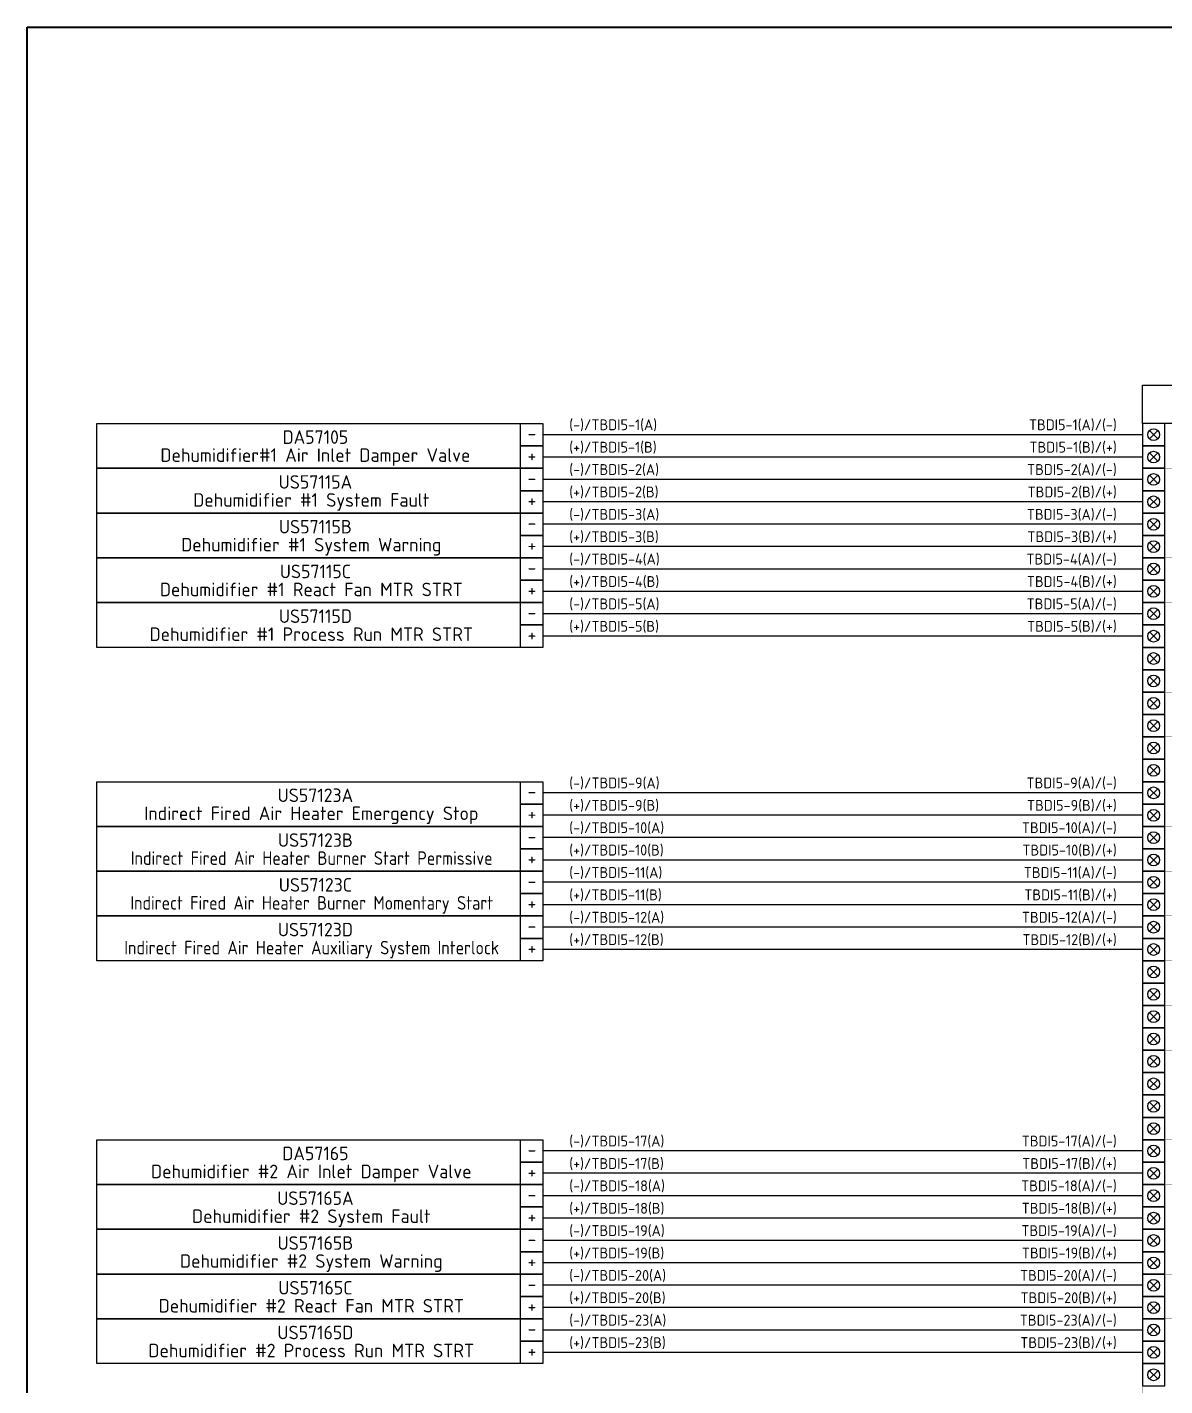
# Model space of a CAD drawing. Header units: inches. Extents: x 579627 to 667544, y 458630 to 507164.
# Drawn here: x 641478 to 642742, y 494735 to 496244 of the extents above; entities that cross this region are included whole.
import ezdxf
from ezdxf.enums import TextEntityAlignment as Align

# ---------------------------------------------------------------- set-up
doc = ezdxf.new("R2010")
doc.units = ezdxf.units.IN
doc.header["$MEASUREMENT"] = 0
doc.layers.add('HELPPOINT', color=7, linetype='Continuous')
doc.layers.add('power', color=7, linetype='Continuous')
doc.styles.add('HTX11', font='O8111901')
doc.styles.add('ISO3098B', font='ISO3098B.shx')

# ---------------------------------------------------------------- blocks, each defined once
blk = doc.blocks.new('TPA')
at = {"layer": 'HELPPOINT', "color": 4, "lineweight": 35}
for p, q in [((562706.8, 501946.4), (562706.8, 505019.3)), ((562706.8, 505019.3), (567131, 505019.3)), ((562706.8, 501946.4), (562706.8, 505019.3)), ((562706.8, 505019.3), (567131, 505019.3))]:
    blk.add_line(p, q, dxfattribs=at)
at = {"style": 'HTX11'}
for tag, p in [('A', (566704.3, 502037.1)), ('B', (567038.2, 501963.3))]:
    blk.add_attdef(tag, text='', height=16.8, dxfattribs=at).set_placement(p, align=Align.MIDDLE_CENTER)

msp = doc.modelspace()

# ---------------------------------------------------------------- linework, layer by layer
at = {"color": 4}
for p, q in [((642717, 495791.5), (642051, 495791.5)), ((642717, 495741.8), (642051, 495741.8)), ((642717, 495692), (642051, 495692)), ((642717, 495642.3), (642051, 495642.3)), ((642717, 495592.6), (642051, 495592.6)), ((642717, 495393.7), (642051, 495393.7)), ((642717, 495344), (642051, 495344)), ((642717, 495294.3), (642051, 495294.3)), ((642717, 495244.5), (642051, 495244.5)), ((642717, 494995.9), (642051, 494995.9)), ((642717, 494946.2), (642051, 494946.2)), ((642717, 494896.5), (642051, 494896.5)), ((642717, 494846.7), (642051, 494846.7)), ((642717, 494797), (642051, 494797))]:
    msp.add_line(p, q, dxfattribs=at)
at = {"color": 1}
for p, q in [((642734.1, 495796.1), (642724.8, 495786.9)), ((642724.8, 495796.1), (642734.1, 495786.9)), ((642734.1, 495746.4), (642724.8, 495737.1)), ((642724.8, 495746.4), (642734.1, 495737.1)), ((642734.1, 495696.7), (642724.8, 495687.4)), ((642724.8, 495696.7), (642734.1, 495687.4)), ((642734.1, 495646.9), (642724.8, 495637.7)), ((642724.8, 495646.9), (642734.1, 495637.7)), ((642734.1, 495597.2), (642724.8, 495588)), ((642724.8, 495597.2), (642734.1, 495588)), ((642734.1, 495547.5), (642724.8, 495538.2)), ((642724.8, 495547.5), (642734.1, 495538.2)), ((642734.1, 495497.8), (642724.8, 495488.5)), ((642724.8, 495497.8), (642734.1, 495488.5)), ((642734.1, 495448), (642724.8, 495438.8)), ((642724.8, 495448), (642734.1, 495438.8)), ((642734.1, 495398.3), (642724.8, 495389.1)), ((642724.8, 495398.3), (642734.1, 495389.1)), ((642734.1, 495348.6), (642724.8, 495339.4)), ((642724.8, 495348.6), (642734.1, 495339.4)), ((642734.1, 495298.9), (642724.8, 495289.6)), ((642724.8, 495298.9), (642734.1, 495289.6)), ((642734.1, 495249.2), (642724.8, 495239.9)), ((642724.8, 495249.2), (642734.1, 495239.9)), ((642734.1, 495199.4), (642724.8, 495190.2)), ((642724.8, 495199.4), (642734.1, 495190.2)), ((642734.1, 495149.7), (642724.8, 495140.5)), ((642724.8, 495149.7), (642734.1, 495140.5)), ((642734.1, 495100), (642724.8, 495090.7)), ((642724.8, 495100), (642734.1, 495090.7)), ((642734.1, 495050.3), (642724.8, 495041)), ((642724.8, 495050.3), (642734.1, 495041)), ((642734.1, 495000.5), (642724.8, 494991.3)), ((642724.8, 495000.5), (642734.1, 494991.3)), ((642734.1, 494950.8), (642724.8, 494941.6)), ((642724.8, 494950.8), (642734.1, 494941.6)), ((642734.1, 494901.1), (642724.8, 494891.8)), ((642724.8, 494901.1), (642734.1, 494891.8)), ((642734.1, 494851.4), (642724.8, 494842.1)), ((642724.8, 494851.4), (642734.1, 494842.1)), ((642734.1, 494801.6), (642724.8, 494792.4)), ((642724.8, 494801.6), (642734.1, 494792.4)), ((642734.1, 494751.9), (642724.8, 494742.7)), ((642724.8, 494751.9), (642734.1, 494742.7))]:
    msp.add_line(p, q, dxfattribs=at)
at = {"color": 0}
for p, q in [((642717, 495766.6), (642051, 495766.6)), ((642734.1, 495771.3), (642724.8, 495762)), ((642724.8, 495771.3), (642734.1, 495762)), ((642717, 495716.9), (642051, 495716.9)), ((642734.1, 495721.5), (642724.8, 495712.3)), ((642724.8, 495721.5), (642734.1, 495712.3)), ((642734.1, 495671.8), (642724.8, 495662.6)), ((642724.8, 495671.8), (642734.1, 495662.6)), ((642717, 495667.2), (642051, 495667.2)), ((642717, 495617.5), (642051, 495617.5)), ((642734.1, 495622.1), (642724.8, 495612.8)), ((642724.8, 495622.1), (642734.1, 495612.8)), ((642717, 495567.7), (642051, 495567.7)), ((642734.1, 495572.4), (642724.8, 495563.1)), ((642724.8, 495572.4), (642734.1, 495563.1)), ((642734.1, 495522.6), (642724.8, 495513.4)), ((642724.8, 495522.6), (642734.1, 495513.4)), ((642734.1, 495472.9), (642724.8, 495463.7)), ((642724.8, 495472.9), (642734.1, 495463.7)), ((642734.1, 495423.2), (642724.8, 495413.9)), ((642724.8, 495423.2), (642734.1, 495413.9)), ((642717, 495368.8), (642051, 495368.8)), ((642734.1, 495373.5), (642724.8, 495364.2)), ((642724.8, 495373.5), (642734.1, 495364.2)), ((642734.1, 495323.7), (642724.8, 495314.5)), ((642724.8, 495323.7), (642734.1, 495314.5)), ((642717, 495319.1), (642051, 495319.1)), ((642717, 495269.4), (642051, 495269.4)), ((642734.1, 495274), (642724.8, 495264.8)), ((642724.8, 495274), (642734.1, 495264.8)), ((642717, 495219.7), (642051, 495219.7)), ((642734.1, 495224.3), (642724.8, 495215)), ((642724.8, 495224.3), (642734.1, 495215)), ((642734.1, 495174.6), (642724.8, 495165.3)), ((642724.8, 495174.6), (642734.1, 495165.3)), ((642734.1, 495124.8), (642724.8, 495115.6)), ((642724.8, 495124.8), (642734.1, 495115.6)), ((642734.1, 495075.1), (642724.8, 495065.9)), ((642724.8, 495075.1), (642734.1, 495065.9)), ((642734.1, 495025.4), (642724.8, 495016.1)), ((642724.8, 495025.4), (642734.1, 495016.1)), ((642717, 494971.1), (642051, 494971.1)), ((642734.1, 494975.7), (642724.8, 494966.4)), ((642724.8, 494975.7), (642734.1, 494966.4)), ((642717, 494921.3), (642051, 494921.3)), ((642734.1, 494926), (642724.8, 494916.7)), ((642724.8, 494926), (642734.1, 494916.7)), ((642717, 494871.6), (642051, 494871.6)), ((642734.1, 494876.2), (642724.8, 494867)), ((642724.8, 494876.2), (642734.1, 494867)), ((642734.1, 494826.5), (642724.8, 494817.3)), ((642724.8, 494826.5), (642734.1, 494817.3)), ((642717, 494821.9), (642051, 494821.9)), ((642717, 494772.2), (642051, 494772.2)), ((642734.1, 494776.8), (642724.8, 494767.5)), ((642724.8, 494776.8), (642734.1, 494767.5))]:
    msp.add_line(p, q, dxfattribs=at)
at = {"color": 4}
msp.add_lwpolyline([(642717, 495846.4), (642898.3, 495846.4), (642898.3, 495803.9), (642717, 495803.9)], close=True, dxfattribs=at)
at = {"color": 2}
for points in [[(641555.7, 495803.9), (642051, 495803.9), (642051, 495754.2), (641555.7, 495754.2)], [(641555.7, 495754.2), (642051, 495754.2), (642051, 495704.5), (641555.7, 495704.5)], [(641555.7, 495704.5), (642051, 495704.5), (642051, 495654.7), (641555.7, 495654.7)], [(641555.7, 495654.7), (642051, 495654.7), (642051, 495605), (641555.7, 495605)], [(641555.7, 495605), (642051, 495605), (642051, 495555.3), (641555.7, 495555.3)], [(641555.7, 495406.1), (642051, 495406.1), (642051, 495356.4), (641555.7, 495356.4)], [(641555.7, 495356.4), (642051, 495356.4), (642051, 495306.7), (641555.7, 495306.7)], [(641555.7, 495306.7), (642051, 495306.7), (642051, 495257), (641555.7, 495257)], [(641555.7, 495257), (642051, 495257), (642051, 495207.2), (641555.7, 495207.2)], [(641555.7, 495008.3), (642051, 495008.3), (642051, 494958.6), (641555.7, 494958.6)], [(641555.7, 494958.6), (642051, 494958.6), (642051, 494908.9), (641555.7, 494908.9)], [(641555.7, 494908.9), (642051, 494908.9), (642051, 494859.2), (641555.7, 494859.2)], [(641555.7, 494859.2), (642051, 494859.2), (642051, 494809.4), (641555.7, 494809.4)], [(641555.7, 494809.4), (642051, 494809.4), (642051, 494759.7), (641555.7, 494759.7)]]:
    msp.add_lwpolyline(points, close=True, dxfattribs=at)
at = {"color": 0}
for points in [[(642026.1, 495803.9), (642051, 495803.9), (642051, 495779.1), (642026.1, 495779.1)], [(642026.1, 495779.1), (642051, 495779.1), (642051, 495754.2), (642026.1, 495754.2)], [(642741.9, 495779.1), (642717, 495779.1), (642717, 495754.2), (642741.9, 495754.2)], [(642026.1, 495754.2), (642051, 495754.2), (642051, 495729.3), (642026.1, 495729.3)], [(642026.1, 495729.3), (642051, 495729.3), (642051, 495704.5), (642026.1, 495704.5)], [(642741.9, 495729.3), (642717, 495729.3), (642717, 495704.5), (642741.9, 495704.5)], [(642026.1, 495704.5), (642051, 495704.5), (642051, 495679.6), (642026.1, 495679.6)], [(642026.1, 495679.6), (642051, 495679.6), (642051, 495654.7), (642026.1, 495654.7)], [(642741.9, 495679.6), (642717, 495679.6), (642717, 495654.7), (642741.9, 495654.7)], [(642026.1, 495654.7), (642051, 495654.7), (642051, 495629.9), (642026.1, 495629.9)], [(642026.1, 495629.9), (642051, 495629.9), (642051, 495605), (642026.1, 495605)], [(642741.9, 495629.9), (642717, 495629.9), (642717, 495605), (642741.9, 495605)], [(642026.1, 495605), (642051, 495605), (642051, 495580.2), (642026.1, 495580.2)], [(642026.1, 495580.2), (642051, 495580.2), (642051, 495555.3), (642026.1, 495555.3)], [(642741.9, 495580.2), (642717, 495580.2), (642717, 495555.3), (642741.9, 495555.3)], [(642741.9, 495530.4), (642717, 495530.4), (642717, 495505.6), (642741.9, 495505.6)], [(642741.9, 495480.7), (642717, 495480.7), (642717, 495455.9), (642741.9, 495455.9)], [(642741.9, 495431), (642717, 495431), (642717, 495406.1), (642741.9, 495406.1)], [(642026.1, 495406.1), (642051, 495406.1), (642051, 495381.3), (642026.1, 495381.3)], [(642026.1, 495381.3), (642051, 495381.3), (642051, 495356.4), (642026.1, 495356.4)], [(642741.9, 495381.3), (642717, 495381.3), (642717, 495356.4), (642741.9, 495356.4)], [(642026.1, 495356.4), (642051, 495356.4), (642051, 495331.5), (642026.1, 495331.5)], [(642026.1, 495331.5), (642051, 495331.5), (642051, 495306.7), (642026.1, 495306.7)], [(642741.9, 495331.5), (642717, 495331.5), (642717, 495306.7), (642741.9, 495306.7)], [(642026.1, 495306.7), (642051, 495306.7), (642051, 495281.8), (642026.1, 495281.8)], [(642026.1, 495281.8), (642051, 495281.8), (642051, 495257), (642026.1, 495257)], [(642741.9, 495281.8), (642717, 495281.8), (642717, 495257), (642741.9, 495257)], [(642026.1, 495257), (642051, 495257), (642051, 495232.1), (642026.1, 495232.1)], [(642026.1, 495232.1), (642051, 495232.1), (642051, 495207.2), (642026.1, 495207.2)], [(642741.9, 495232.1), (642717, 495232.1), (642717, 495207.2), (642741.9, 495207.2)], [(642741.9, 495182.4), (642717, 495182.4), (642717, 495157.5), (642741.9, 495157.5)], [(642741.9, 495132.7), (642717, 495132.7), (642717, 495107.8), (642741.9, 495107.8)], [(642741.9, 495082.9), (642717, 495082.9), (642717, 495058.1), (642741.9, 495058.1)], [(642741.9, 495033.2), (642717, 495033.2), (642717, 495008.3), (642741.9, 495008.3)], [(642026.1, 495008.3), (642051, 495008.3), (642051, 494983.5), (642026.1, 494983.5)], [(642026.1, 494983.5), (642051, 494983.5), (642051, 494958.6), (642026.1, 494958.6)], [(642741.9, 494983.5), (642717, 494983.5), (642717, 494958.6), (642741.9, 494958.6)], [(642026.1, 494958.6), (642051, 494958.6), (642051, 494933.8), (642026.1, 494933.8)], [(642026.1, 494933.8), (642051, 494933.8), (642051, 494908.9), (642026.1, 494908.9)], [(642741.9, 494933.8), (642717, 494933.8), (642717, 494908.9), (642741.9, 494908.9)], [(642026.1, 494908.9), (642051, 494908.9), (642051, 494884), (642026.1, 494884)], [(642026.1, 494884), (642051, 494884), (642051, 494859.2), (642026.1, 494859.2)], [(642741.9, 494884), (642717, 494884), (642717, 494859.2), (642741.9, 494859.2)], [(642026.1, 494859.2), (642051, 494859.2), (642051, 494834.3), (642026.1, 494834.3)], [(642026.1, 494834.3), (642051, 494834.3), (642051, 494809.4), (642026.1, 494809.4)], [(642741.9, 494834.3), (642717, 494834.3), (642717, 494809.4), (642741.9, 494809.4)], [(642026.1, 494809.4), (642051, 494809.4), (642051, 494784.6), (642026.1, 494784.6)], [(642026.1, 494784.6), (642051, 494784.6), (642051, 494759.7), (642026.1, 494759.7)], [(642741.9, 494784.6), (642717, 494784.6), (642717, 494759.7), (642741.9, 494759.7)]]:
    msp.add_lwpolyline(points, close=True, dxfattribs=at)
at = {"color": 0, "const_width": 0.3}
for points in [[(642717, 495803.9), (642898.3, 495803.9), (642898.3, 495754.2), (642717, 495754.2), (642717, 495803.9)], [(642717, 495754.2), (642898.3, 495754.2), (642898.3, 495704.5), (642717, 495704.5), (642717, 495754.2)], [(642717, 495704.5), (642898.3, 495704.5), (642898.3, 495654.7), (642717, 495654.7), (642717, 495704.5)], [(642717, 495654.7), (642898.3, 495654.7), (642898.3, 495605), (642717, 495605), (642717, 495654.7)], [(642717, 495605), (642898.3, 495605), (642898.3, 495555.3), (642717, 495555.3), (642717, 495605)], [(642717, 495555.3), (642898.3, 495555.3), (642898.3, 495505.6), (642717, 495505.6), (642717, 495555.3)], [(642717, 495505.6), (642898.3, 495505.6), (642898.3, 495455.9), (642717, 495455.9), (642717, 495505.6)], [(642717, 495455.9), (642898.3, 495455.9), (642898.3, 495406.1), (642717, 495406.1), (642717, 495455.9)], [(642717, 495406.1), (642898.3, 495406.1), (642898.3, 495356.4), (642717, 495356.4), (642717, 495406.1)], [(642717, 495356.4), (642898.3, 495356.4), (642898.3, 495306.7), (642717, 495306.7), (642717, 495356.4)], [(642717, 495306.7), (642898.3, 495306.7), (642898.3, 495257), (642717, 495257), (642717, 495306.7)], [(642717, 495257), (642898.3, 495257), (642898.3, 495207.2), (642717, 495207.2), (642717, 495257)], [(642717, 495207.2), (642898.3, 495207.2), (642898.3, 495157.5), (642717, 495157.5), (642717, 495207.2)], [(642717, 495157.5), (642898.3, 495157.5), (642898.3, 495107.8), (642717, 495107.8), (642717, 495157.5)], [(642717, 495107.8), (642898.3, 495107.8), (642898.3, 495058.1), (642717, 495058.1), (642717, 495107.8)], [(642717, 495058.1), (642898.3, 495058.1), (642898.3, 495008.3), (642717, 495008.3), (642717, 495058.1)], [(642717, 495008.3), (642898.3, 495008.3), (642898.3, 494958.6), (642717, 494958.6), (642717, 495008.3)], [(642717, 494958.6), (642898.3, 494958.6), (642898.3, 494908.9), (642717, 494908.9), (642717, 494958.6)], [(642717, 494908.9), (642898.3, 494908.9), (642898.3, 494859.2), (642717, 494859.2), (642717, 494908.9)], [(642717, 494859.2), (642898.3, 494859.2), (642898.3, 494809.4), (642717, 494809.4), (642717, 494859.2)], [(642717, 494809.4), (642898.3, 494809.4), (642898.3, 494759.7), (642717, 494759.7), (642717, 494809.4)], [(642717, 494759.7), (642898.3, 494759.7), (642898.3, 494710), (642717, 494710), (642717, 494759.7)]]:
    msp.add_lwpolyline(points, dxfattribs=at)
at = {"color": 1}
for points in [[(642741.9, 495803.9), (642717, 495803.9), (642717, 495779.1), (642741.9, 495779.1)], [(642741.9, 495754.2), (642717, 495754.2), (642717, 495729.3), (642741.9, 495729.3)], [(642741.9, 495704.5), (642717, 495704.5), (642717, 495679.6), (642741.9, 495679.6)], [(642741.9, 495654.7), (642717, 495654.7), (642717, 495629.9), (642741.9, 495629.9)], [(642741.9, 495605), (642717, 495605), (642717, 495580.2), (642741.9, 495580.2)], [(642741.9, 495555.3), (642717, 495555.3), (642717, 495530.4), (642741.9, 495530.4)], [(642741.9, 495505.6), (642717, 495505.6), (642717, 495480.7), (642741.9, 495480.7)], [(642741.9, 495455.9), (642717, 495455.9), (642717, 495431), (642741.9, 495431)], [(642741.9, 495406.1), (642717, 495406.1), (642717, 495381.3), (642741.9, 495381.3)], [(642741.9, 495356.4), (642717, 495356.4), (642717, 495331.5), (642741.9, 495331.5)], [(642741.9, 495306.7), (642717, 495306.7), (642717, 495281.8), (642741.9, 495281.8)], [(642741.9, 495257), (642717, 495257), (642717, 495232.1), (642741.9, 495232.1)], [(642741.9, 495207.2), (642717, 495207.2), (642717, 495182.4), (642741.9, 495182.4)], [(642741.9, 495157.5), (642717, 495157.5), (642717, 495132.7), (642741.9, 495132.7)], [(642741.9, 495107.8), (642717, 495107.8), (642717, 495082.9), (642741.9, 495082.9)], [(642741.9, 495058.1), (642717, 495058.1), (642717, 495033.2), (642741.9, 495033.2)], [(642741.9, 495008.3), (642717, 495008.3), (642717, 494983.5), (642741.9, 494983.5)], [(642741.9, 494958.6), (642717, 494958.6), (642717, 494933.8), (642741.9, 494933.8)], [(642741.9, 494908.9), (642717, 494908.9), (642717, 494884), (642741.9, 494884)], [(642741.9, 494859.2), (642717, 494859.2), (642717, 494834.3), (642741.9, 494834.3)], [(642741.9, 494809.4), (642717, 494809.4), (642717, 494784.6), (642741.9, 494784.6)], [(642741.9, 494759.7), (642717, 494759.7), (642717, 494734.9), (642741.9, 494734.9)]]:
    msp.add_lwpolyline(points, close=True, dxfattribs=at)
for centre in [(642729.4, 495791.5), (642729.4, 495741.8), (642729.4, 495692), (642729.4, 495642.3), (642729.4, 495592.6), (642729.4, 495542.9), (642729.4, 495493.1), (642729.4, 495443.4), (642729.4, 495393.7), (642729.4, 495344), (642729.4, 495294.3), (642729.4, 495244.5), (642729.4, 495194.8), (642729.4, 495145.1), (642729.4, 495095.4), (642729.4, 495045.6), (642729.4, 494995.9), (642729.4, 494946.2), (642729.4, 494896.5), (642729.4, 494846.7), (642729.4, 494797), (642729.4, 494747.3)]:
    msp.add_circle(centre, 6.54, dxfattribs=at)
at = {"color": 0}
for centre in [(642729.4, 495766.6), (642729.4, 495716.9), (642729.4, 495667.2), (642729.4, 495617.5), (642729.4, 495567.7), (642729.4, 495518), (642729.4, 495468.3), (642729.4, 495418.6), (642729.4, 495368.8), (642729.4, 495319.1), (642729.4, 495269.4), (642729.4, 495219.7), (642729.4, 495169.9), (642729.4, 495120.2), (642729.4, 495070.5), (642729.4, 495020.8), (642729.4, 494971.1), (642729.4, 494921.3), (642729.4, 494871.6), (642729.4, 494821.9), (642729.4, 494772.2)]:
    msp.add_circle(centre, 6.54, dxfattribs=at)

# ---------------------------------------------------------------- block references
at = {"xscale": 0.8800000000046566, "yscale": 0.8800000000046566, "zscale": 0.8800000000000001}
msp.add_blockref('TPA', (146296.1, 51827.1), dxfattribs=at)

# ---------------------------------------------------------------- texts
at = {"color": 4, "style": 'ISO3098B'}
for s, p in [('(-)/TBDI5-1(A)', (642080.3, 495796.5)), ('(-)/TBDI5-2(A)', (642080.3, 495746.8)), ('(-)/TBDI5-3(A)', (642080.3, 495697)), ('(-)/TBDI5-4(A)', (642080.3, 495647.3)), ('(-)/TBDI5-5(A)', (642080.3, 495597.6)), ('(-)/TBDI5-9(A)', (642080.3, 495398.7)), ('(-)/TBDI5-10(A)', (642080.3, 495349)), ('(-)/TBDI5-11(A)', (642080.3, 495299.2)), ('(-)/TBDI5-12(A)', (642080.3, 495249.5)), ('(-)/TBDI5-17(A)', (642080.3, 495000.9)), ('(-)/TBDI5-18(A)', (642080.3, 494951.2)), ('(-)/TBDI5-19(A)', (642080.3, 494901.5)), ('(-)/TBDI5-20(A)', (642080.3, 494851.7)), ('(-)/TBDI5-23(A)', (642080.3, 494802))]:
    msp.add_text(s, height=12, dxfattribs=at).set_placement(p)
for s, p in [('TBDI5-1(A)/(-)', (642688.5, 495796.5)), ('TBDI5-2(A)/(-)', (642688.5, 495746.8)), ('TBDI5-3(A)/(-)', (642688.5, 495697)), ('TBDI5-4(A)/(-)', (642688.5, 495647.3)), ('TBDI5-5(A)/(-)', (642688.5, 495597.6)), ('TBDI5-9(A)/(-)', (642688.5, 495398.7)), ('TBDI5-10(A)/(-)', (642688.5, 495349)), ('TBDI5-11(A)/(-)', (642688.5, 495299.2)), ('TBDI5-12(A)/(-)', (642688.5, 495249.5)), ('TBDI5-17(A)/(-)', (642688.5, 495000.9)), ('TBDI5-18(A)/(-)', (642688.5, 494951.2)), ('TBDI5-19(A)/(-)', (642688.5, 494901.5)), ('TBDI5-20(A)/(-)', (642688.5, 494851.7)), ('TBDI5-23(A)/(-)', (642688.5, 494802))]:
    msp.add_text(s, height=12, dxfattribs=at).set_placement(p, align=Align.RIGHT)
for s, p in [('DA57105', (641798.3, 495788.8)), ('Dehumidifier#1 Air Inlet Damper Valve', (641798.3, 495768.8)), ('US57115A', (641798.3, 495739)), ('Dehumidifier #1 System Fault ', (641798.3, 495719)), ('US57115B', (641798.3, 495689.3)), ('Dehumidifier #1 System Warning ', (641798.3, 495669.3)), ('US57115C', (641798.3, 495639.6)), ('Dehumidifier #1 React Fan MTR STRT ', (641798.3, 495619.6)), ('US57115D', (641798.3, 495589.9)), ('Dehumidifier #1 Process Run MTR STRT ', (641798.3, 495569.9)), ('US57123A', (641798.3, 495391)), ('Indirect Fired Air Heater Emergency Stop ', (641798.3, 495371)), ('US57123B', (641798.3, 495341.2)), ('US57123C', (641798.3, 495291.5)), ('US57123D', (641798.3, 495241.8)), ('DA57165', (641798.3, 494993.2)), ('Dehumidifier #2 Air Inlet Damper Valve ', (641798.3, 494973.2)), ('US57165A', (641798.3, 494943.5)), ('Dehumidifier #2 System Fault ', (641798.3, 494923.5)), ('US57165B', (641798.3, 494893.7)), ('Dehumidifier #2 System Warning ', (641798.3, 494873.7)), ('US57165C', (641798.3, 494844)), ('Dehumidifier #2 React Fan MTR STRT ', (641798.3, 494824)), ('US57165D', (641798.3, 494794.3)), ('Dehumidifier #2 Process Run MTR STRT ', (641798.3, 494774.3))]:
    msp.add_text(s, height=15, dxfattribs=at).set_placement(p, align=Align.MIDDLE_CENTER)
at = {"color": 0, "style": 'ISO3098B'}
for s, p in [('(+)/TBDI5-1(B)', (642080.3, 495771.6)), ('(+)/TBDI5-2(B)', (642080.3, 495721.9)), ('(+)/TBDI5-3(B)', (642080.3, 495672.2)), ('(+)/TBDI5-4(B)', (642080.3, 495622.4)), ('(+)/TBDI5-5(B)', (642080.3, 495572.7)), ('(+)/TBDI5-9(B)', (642080.3, 495373.8)), ('(+)/TBDI5-10(B)', (642080.3, 495324.1)), ('(+)/TBDI5-11(B)', (642080.3, 495274.4)), ('(+)/TBDI5-12(B)', (642080.3, 495224.7)), ('(+)/TBDI5-17(B)', (642080.3, 494976)), ('(+)/TBDI5-18(B)', (642080.3, 494926.3)), ('(+)/TBDI5-19(B)', (642080.3, 494876.6)), ('(+)/TBDI5-20(B)', (642080.3, 494826.9)), ('(+)/TBDI5-23(B)', (642080.3, 494777.1))]:
    msp.add_text(s, height=12, dxfattribs=at).set_placement(p)
for s, p in [('TBDI5-1(B)/(+)', (642688.5, 495771.6)), ('TBDI5-2(B)/(+)', (642688.5, 495721.9)), ('TBDI5-3(B)/(+)', (642688.5, 495672.2)), ('TBDI5-4(B)/(+)', (642688.5, 495622.4)), ('TBDI5-5(B)/(+)', (642688.5, 495572.7)), ('TBDI5-9(B)/(+)', (642688.5, 495373.8)), ('TBDI5-10(B)/(+)', (642688.5, 495324.1)), ('TBDI5-11(B)/(+)', (642688.5, 495274.4)), ('TBDI5-12(B)/(+)', (642688.5, 495224.7)), ('TBDI5-17(B)/(+)', (642688.5, 494976)), ('TBDI5-18(B)/(+)', (642688.5, 494926.3)), ('TBDI5-19(B)/(+)', (642688.5, 494876.6)), ('TBDI5-20(B)/(+)', (642688.5, 494826.9)), ('TBDI5-23(B)/(+)', (642688.5, 494777.1))]:
    msp.add_text(s, height=12, dxfattribs=at).set_placement(p, align=Align.RIGHT)
at = {"color": 4, "style": 'ISO3098B', "width": 0.9}
for s, p in [('Indirect Fired Air Heater Burner Start Permissive ', (641798.3, 495321.2)), ('Indirect Fired Air Heater Burner Momentary Start ', (641798.3, 495271.5)), ('Indirect Fired Air Heater Auxiliary System Interlock ', (641798.3, 495221.8))]:
    msp.add_text(s, height=15, dxfattribs=at).set_placement(p, align=Align.MIDDLE_CENTER)
at = {"layer": 'power', "color": 0, "style": 'ISO3098B'}
for s, p in [('-', (642038.8, 495793.1)), ('+', (642038.8, 495768.3)), ('-', (642038.8, 495743.4)), ('+', (642038.8, 495718.6)), ('-', (642038.8, 495693.7)), ('+', (642038.8, 495668.9)), ('-', (642038.8, 495644)), ('+', (642038.8, 495619.2)), ('-', (642038.8, 495594.3)), ('+', (642038.8, 495569.4)), ('-', (642038.8, 495395.4)), ('+', (642038.8, 495370.5)), ('-', (642038.8, 495345.6)), ('+', (642038.8, 495320.8)), ('-', (642038.8, 495295.9)), ('+', (642038.8, 495271.1)), ('-', (642038.8, 495246.2)), ('+', (642038.8, 495221.4)), ('-', (642038.8, 494997.6)), ('+', (642038.8, 494972.8)), ('-', (642038.8, 494947.8)), ('+', (642038.8, 494923)), ('-', (642038.8, 494898.1)), ('+', (642038.8, 494873.3)), ('-', (642038.8, 494848.4)), ('+', (642038.8, 494823.6)), ('-', (642038.8, 494798.7)), ('+', (642038.8, 494773.9))]:
    msp.add_text(s, height=15, dxfattribs=at).set_placement(p, align=Align.MIDDLE_CENTER)

doc.saveas('drawing.dxf')
